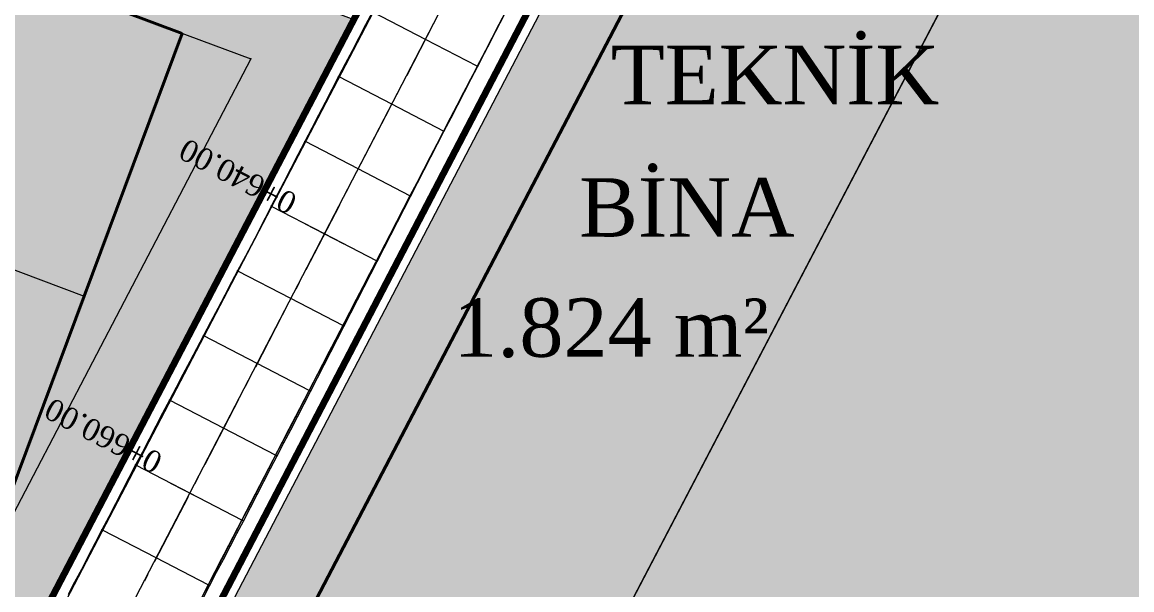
# Model space of a CAD drawing. Header units: metres. Extents: x 478603 to 489313, y 4282657 to 4289463.
# Drawn here: x 479184.7 to 479260.7, y 4286527.1 to 4286565.9 of the extents above; entities that cross this region are included whole.
import ezdxf

# ---------------------------------------------------------------- set-up
doc = ezdxf.new("R2010")
doc.units = ezdxf.units.M
for name, color, linetype, lineweight in [('ADAKENARI', 18, 'Continuous', 0), ('DEGER', 18, 'Continuous', 20), ('EKS_2', 5, 'Continuous', 0), ('EKSENLER', 3, 'Continuous', 0), ('HDA_2', 30, 'Continuous', 0), ('HDO_2', 30, 'Continuous', 0), ('ISLETME', 18, 'Continuous', 20), ('KALDIRIM', 11, 'Continuous', 0), ('KDA_2', 150, 'Continuous', 20), ('KYA_2', 1, 'Continuous', 20), ('KYO_2', 1, 'Continuous', 20), ('MUSTEMILAT_CIZGISI', 18, 'Continuous', 50), ('PARSEL_ALAN', 254, 'Continuous', 0), ('PARSEL_SERA_ALAN', 9, 'Continuous', 40), ('PL_ALİNMAN', 1, 'Continuous', 0), ('PL_ENKESIT', 1, 'Continuous', 0), ('PL_KM', 4, 'Continuous', 0), ('PL_KMYAZI', 30, 'Continuous', 0), ('RAKORDMAN', 3, 'Continuous', 0), ('SEV_KYA_HDA', 3, 'Continuous', 0), ('SEV_KYO_HDO', 3, 'Continuous', 0), ('SEV_YKA_KDA', 3, 'Continuous', 0), ('SNR_YAPIYAK', 18, 'Continuous', 0), ('YKA_2', 33, 'Continuous', 0), ('YKO_2', 33, 'Continuous', 0)]:
    doc.layers.add(name, color=color, linetype=linetype, lineweight=lineweight)
doc.styles.get("Standard").update_dxf_attribs({"font": 'times.ttf'})

msp = doc.modelspace()

# ---------------------------------------------------------------- hatches: boundary and pattern name
at = {"layer": 'PARSEL_ALAN'}
for points in [[(479298.515, 4286716.47), (479302.236, 4286717.242), (479338.767, 4286687.674), (479363.604, 4286670.687), (479498.888, 4286577.307), (479499.968, 4286572.944), (479473.928, 4286523.091), (479464.491, 4286514.43), (479452.192, 4286504.422), (479445.649, 4286482.017), (479417.179, 4286482.509), (479348.224, 4286483.702), (479307.462, 4286488.78), (479198.426, 4286501.743), (479189.287, 4286507.41)], [(479207.44, 4286566.13), (479137.704, 4286432.587), (479021.491, 4286449.647), (479026.927, 4286457.805), (479035.043, 4286483.95), (479035.953, 4286493.044), (479037.74, 4286508.087), (479042.143, 4286528.803), (479045.592, 4286537.407), (479049.679, 4286545.627), (479060.254, 4286563.671), (479071.305, 4286583.749), (479075.744, 4286593.771), (479078.162, 4286600.407), (479082.161, 4286608.363), (479082.258, 4286609.95), (479080.983, 4286612.236), (479078.522, 4286614.302)]]:
    msp.add_hatch(color=256, dxfattribs=at).paths.add_polyline_path(points)
at = {"layer": 'PARSEL_SERA_ALAN'}
for points in [[(479294.518, 4286698.023), (479379.604, 4286653.568), (479377.289, 4286649.136), (479411.324, 4286631.354), (479409.008, 4286626.922), (479443.043, 4286609.14), (479440.727, 4286604.709), (479474.762, 4286586.926), (479472.447, 4286582.495), (479489.464, 4286573.604), (479461.679, 4286520.425), (479453.171, 4286524.87), (479434.648, 4286489.417), (479426.139, 4286493.863), (479423.824, 4286489.431), (479415.315, 4286493.877), (479413, 4286489.445), (479404.491, 4286493.891), (479402.176, 4286489.459), (479393.667, 4286493.905), (479391.352, 4286489.473), (479382.843, 4286493.919), (479380.527, 4286489.487), (479372.019, 4286493.933), (479369.703, 4286489.501), (479361.195, 4286493.947), (479358.879, 4286489.515), (479350.371, 4286493.961), (479348.055, 4286489.529), (479331.038, 4286498.42), (479328.723, 4286493.988), (479320.214, 4286498.434), (479317.899, 4286494.002), (479309.39, 4286498.448), (479307.075, 4286494.016), (479290.057, 4286502.907), (479287.742, 4286498.476), (479279.233, 4286502.921), (479276.918, 4286498.49), (479259.901, 4286507.381), (479257.585, 4286502.949), (479249.077, 4286507.395), (479246.761, 4286502.963), (479238.252, 4286507.409), (479235.937, 4286502.977), (479218.92, 4286511.868), (479216.604, 4286507.437), (479208.096, 4286511.882), (479199.587, 4286516.328)], [(479195.704, 4286565.178), (479182.264, 4286529.207), (479177.58, 4286530.957), (479164.139, 4286494.986), (479159.455, 4286496.736), (479146.015, 4286460.765), (479141.331, 4286462.515), (479134.61, 4286444.53), (479120.559, 4286449.78), (479117.199, 4286440.788), (479075.046, 4286456.538), (479071.685, 4286447.546), (479034.216, 4286461.547), (479047.657, 4286497.517), (479042.973, 4286499.268), (479053.054, 4286526.246), (479048.37, 4286527.996), (479051.73, 4286536.989), (479056.414, 4286535.238), (479066.494, 4286562.217), (479071.178, 4286560.467), (479087.979, 4286605.43)]]:
    msp.add_hatch(color=256, dxfattribs=at).paths.add_polyline_path(points)

# ---------------------------------------------------------------- linework, layer by layer
at = {"layer": 'ADAKENARI', "lineweight": 100}
for p, q in [((479405.087, 4286944.623), (479137.704, 4286432.587)), ((479164.565, 4286461.555), (479297.759, 4286717.083))]:
    msp.add_line(p, q, dxfattribs=at)
at = {"layer": 'EKS_2'}
for p in [(479212.345, 4286564.768, 920.97), (479210.043, 4286560.33, 921.049), (479207.74, 4286555.892, 921.129), (479205.438, 4286551.453, 921.208), (479203.135, 4286547.015, 921.288), (479200.833, 4286542.576, 921.367), (479198.531, 4286538.138, 921.446), (479196.228, 4286533.7, 921.526), (479193.926, 4286529.261, 921.605)]:
    msp.add_point(p, dxfattribs=at)
at = {"layer": 'EKSENLER'}
msp.add_line((479143.934, 4286432.894), (479292.801, 4286719.862), dxfattribs=at)
at = {"layer": 'HDA_2'}
msp.add_polyline3d([(479199.784, 4286549.471, 921.289), (479199.49, 4286548.906, 921.237), (479199.028, 4286548.019, 921.253), (479198.565, 4286547.133, 921.269), (479198.102, 4286546.246, 921.285), (479197.639, 4286545.36, 921.301), (479197.177, 4286544.473, 921.317), (479196.714, 4286543.587, 921.333), (479196.251, 4286542.7, 921.349), (479195.788, 4286541.814, 921.365), (479195.326, 4286540.927, 921.38), (479194.863, 4286540.041, 921.396), (479194.4, 4286539.154, 921.412), (479193.937, 4286538.268, 921.428), (479193.475, 4286537.381, 921.444), (479193.012, 4286536.495, 921.46), (479192.549, 4286535.608, 921.476), (479192.086, 4286534.722, 921.492), (479191.623, 4286533.835, 921.507), (479191.161, 4286532.949, 921.523), (479190.698, 4286532.062, 921.539), (479190.235, 4286531.176, 921.555), (479189.772, 4286530.289, 921.571), (479189.31, 4286529.403, 921.587), (479188.847, 4286528.517, 921.603), (479188.384, 4286527.63, 921.619), (479187.921, 4286526.744, 921.634)], dxfattribs=at)
for p in [(479199.49, 4286548.906, 921.237), (479197.177, 4286544.473, 921.317), (479194.863, 4286540.041, 921.396), (479192.549, 4286535.608, 921.476), (479190.235, 4286531.176, 921.555)]:
    msp.add_point(p, dxfattribs=at)
at = {"layer": 'HDO_2'}
msp.add_polyline3d([(479216.939, 4286564.916, 920.949), (479215.905, 4286562.922, 920.92), (479215.444, 4286562.034, 920.936), (479214.984, 4286561.146, 920.952), (479214.523, 4286560.259, 920.968), (479214.063, 4286559.371, 920.983), (479213.602, 4286558.483, 920.999), (479213.142, 4286557.596, 921.015), (479212.681, 4286556.708, 921.031), (479212.221, 4286555.82, 921.047), (479211.76, 4286554.933, 921.063), (479211.3, 4286554.045, 921.079), (479210.839, 4286553.157, 921.095), (479210.379, 4286552.27, 921.11), (479209.918, 4286551.382, 921.126), (479209.458, 4286550.494, 921.142), (479208.997, 4286549.607, 921.158), (479208.537, 4286548.719, 921.174), (479208.076, 4286547.831, 921.19), (479207.616, 4286546.944, 921.206), (479207.155, 4286546.056, 921.222), (479206.695, 4286545.168, 921.237), (479206.234, 4286544.281, 921.253), (479205.774, 4286543.393, 921.269), (479205.314, 4286542.505, 921.285), (479204.853, 4286541.618, 921.301), (479204.393, 4286540.73, 921.317), (479203.932, 4286539.842, 921.333), (479203.472, 4286538.955, 921.349), (479203.011, 4286538.067, 921.365), (479202.551, 4286537.179, 921.38), (479202.09, 4286536.292, 921.396), (479201.63, 4286535.404, 921.412), (479201.169, 4286534.516, 921.428), (479200.709, 4286533.629, 921.444), (479200.248, 4286532.741, 921.46), (479199.788, 4286531.853, 921.476), (479199.327, 4286530.966, 921.492), (479198.867, 4286530.078, 921.507), (479198.406, 4286529.19, 921.523), (479197.946, 4286528.303, 921.539), (479197.485, 4286527.415, 921.555), (479197.025, 4286526.527, 921.571)], dxfattribs=at)
for p in [(479215.905, 4286562.922, 920.92), (479213.602, 4286558.483, 920.999), (479211.3, 4286554.045, 921.079), (479208.997, 4286549.607, 921.158), (479206.695, 4286545.168, 921.237), (479204.393, 4286540.73, 921.317), (479202.09, 4286536.292, 921.396), (479199.788, 4286531.853, 921.476), (479197.485, 4286527.415, 921.555)]:
    msp.add_point(p, dxfattribs=at)
at = {"layer": 'ISLETME'}
for p, q in [((479199.587, 4286516.328), (479243.579, 4286600.528)), ((479260.597, 4286591.637), (479216.604, 4286507.437)), ((479195.704, 4286565.178), (479130.132, 4286589.679)), ((479123.412, 4286571.694), (479188.984, 4286547.192)), ((479188.984, 4286547.192), (479195.704, 4286565.178))]:
    msp.add_line(p, q, dxfattribs=at)
at = {"layer": 'KALDIRIM'}
for p, q in [((479491.757, 4287108.732), (479141.95, 4286438.657)), ((479164.189, 4286463.251), (479296.373, 4286718.061))]:
    msp.add_line(p, q, dxfattribs=at)
at = {"layer": 'KDA_2'}
msp.add_polyline3d([(479208.714, 4286566.652, 920.043), (479208.251, 4286565.765, 920.073), (479207.789, 4286564.877, 920.103), (479207.326, 4286563.99, 920.133), (479206.864, 4286563.103, 920.163), (479206.403, 4286562.218, 920.192), (479205.943, 4286561.335, 920.24), (479205.485, 4286560.454, 920.288), (479205.025, 4286559.571, 920.336), (479204.564, 4286558.683, 920.384), (479204.096, 4286557.782, 920.433), (479203.617, 4286556.857, 920.524), (479203.133, 4286555.923, 920.616), (479202.655, 4286555, 920.708), (479202.198, 4286554.115, 920.795), (479201.798, 4286553.341, 920.872), (479201.506, 4286552.772, 920.967), (479201.272, 4286552.314, 921.044), (479201.059, 4286551.896, 921.114), (479200.855, 4286551.494, 921.182), (479200.652, 4286551.096, 921.248)], dxfattribs=at)
for p in [(479206.403, 4286562.218, 920.192), (479204.096, 4286557.782, 920.433), (479201.798, 4286553.341, 920.872)]:
    msp.add_point(p, dxfattribs=at)
at = {"layer": 'KYA_2'}
msp.add_polyline3d([(479200.652, 4286551.096, 921.248), (479200.446, 4286550.71, 921.258), (479200.237, 4286550.32, 921.268), (479200.021, 4286549.915, 921.278), (479199.782, 4286549.468, 921.289), (479199.485, 4286548.909, 921.303), (479199.078, 4286548.141, 921.363), (479198.612, 4286547.26, 921.432), (479198.125, 4286546.34, 921.505), (479197.633, 4286545.41, 921.578), (479197.147, 4286544.489, 921.65), (479196.673, 4286543.589, 921.695), (479196.208, 4286542.704, 921.739), (479195.745, 4286541.823, 921.783), (479195.283, 4286540.944, 921.826), (479194.821, 4286540.063, 921.87), (479194.358, 4286539.178, 921.883), (479193.896, 4286538.291, 921.896), (479193.433, 4286537.404, 921.909), (479192.97, 4286536.516, 921.922), (479192.508, 4286535.63, 921.935), (479192.047, 4286534.744, 921.94), (479191.586, 4286533.86, 921.946), (479191.125, 4286532.975, 921.952), (479190.663, 4286532.087, 921.957), (479190.199, 4286531.195, 921.963), (479189.73, 4286530.292, 921.945), (479189.26, 4286529.385, 921.928), (479188.792, 4286528.483, 921.91), (479188.334, 4286527.596, 921.893), (479187.9, 4286526.755, 921.877)], dxfattribs=at)
for p in [(479199.485, 4286548.909, 921.303), (479197.147, 4286544.489, 921.65), (479194.821, 4286540.063, 921.87), (479192.508, 4286535.63, 921.935), (479190.199, 4286531.195, 921.963)]:
    msp.add_point(p, dxfattribs=at)
at = {"layer": 'KYO_2'}
msp.add_polyline3d([(479217.714, 4286566.423, 920.913), (479217.264, 4286565.549, 920.934), (479216.815, 4286564.674, 920.955), (479216.364, 4286563.797, 920.976), (479215.912, 4286562.918, 920.997), (479215.455, 4286562.033, 921.036), (479214.997, 4286561.144, 921.076), (479214.538, 4286560.254, 921.115), (479214.078, 4286559.364, 921.154), (479213.619, 4286558.474, 921.194), (479213.161, 4286557.585, 921.24), (479212.703, 4286556.696, 921.286), (479212.245, 4286555.807, 921.332), (479211.788, 4286554.918, 921.378), (479211.33, 4286554.029, 921.424), (479210.874, 4286553.14, 921.484), (479210.417, 4286552.25, 921.543), (479209.96, 4286551.36, 921.603), (479209.504, 4286550.47, 921.662), (479209.047, 4286549.581, 921.722), (479208.591, 4286548.691, 921.783), (479208.134, 4286547.801, 921.845), (479207.678, 4286546.911, 921.906), (479207.222, 4286546.022, 921.967), (479206.765, 4286545.132, 922.029), (479206.309, 4286544.242, 922.088), (479205.853, 4286543.352, 922.147), (479205.396, 4286542.462, 922.206), (479204.939, 4286541.573, 922.265), (479204.482, 4286540.684, 922.324), (479204.023, 4286539.795, 922.348), (479203.563, 4286538.907, 922.373), (479203.103, 4286538.019, 922.398), (479202.643, 4286537.131, 922.423), (479202.183, 4286536.243, 922.447), (479201.724, 4286535.355, 922.468), (479201.264, 4286534.467, 922.488), (479200.804, 4286533.579, 922.509), (479200.344, 4286532.691, 922.53), (479199.883, 4286531.804, 922.55), (479199.421, 4286530.917, 922.543), (479198.959, 4286530.03, 922.535), (479198.496, 4286529.144, 922.528), (479198.033, 4286528.257, 922.521), (479197.57, 4286527.371, 922.513), (479197.108, 4286526.484, 922.505)], dxfattribs=at)
for p in [(479215.912, 4286562.918, 920.997), (479213.619, 4286558.474, 921.194), (479211.33, 4286554.029, 921.424), (479209.047, 4286549.581, 921.722), (479206.765, 4286545.132, 922.029), (479204.482, 4286540.684, 922.324), (479202.183, 4286536.243, 922.447), (479199.883, 4286531.804, 922.55), (479197.57, 4286527.371, 922.513)]:
    msp.add_point(p, dxfattribs=at)
at = {"layer": 'MUSTEMILAT_CIZGISI', "lineweight": 13}
msp.add_polyline3d([(479243.579, 4286600.528, 0), (479199.587, 4286516.328, 0), (479216.604, 4286507.437, 0), (479260.597, 4286591.637, 0), (479243.579, 4286600.528, 0)], close=True, dxfattribs=at)
at = {"layer": 'PARSEL_ALAN'}
for points in [[(479298.515, 4286716.47, 921.094), (479302.236, 4286717.242, 919.873), (479338.767, 4286687.674, 924.909), (479363.604, 4286670.687, 927.047), (479498.888, 4286577.307, 935.494), (479499.968, 4286572.944, 935.676), (479473.928, 4286523.091, 935.649), (479464.491, 4286514.43, 935.434), (479452.192, 4286504.422, 935.044), (479445.649, 4286482.017, 935.051), (479417.179, 4286482.509, 933.671), (479348.224, 4286483.702, 930.256), (479307.462, 4286488.78, 928.1), (479198.426, 4286501.743, 922.102), (479189.287, 4286507.41, 921.584), (479298.515, 4286716.47, 921.094)], [(479298.515, 4286716.47, 0), (479302.236, 4286717.242, 0), (479338.767, 4286687.674, 0), (479363.604, 4286670.687, 0), (479498.888, 4286577.307, 0), (479499.968, 4286572.944, 0), (479473.928, 4286523.091, 0), (479464.491, 4286514.43, 0), (479452.192, 4286504.422, 0), (479445.649, 4286482.017, 0), (479417.179, 4286482.509, 0), (479348.224, 4286483.702, 0), (479307.462, 4286488.78, 0), (479198.426, 4286501.743, 0), (479189.287, 4286507.41, 0), (479298.515, 4286716.47, 0)], [(479207.44, 4286566.13, 919.99), (479137.704, 4286432.587, 923.135), (479021.491, 4286449.647, 917.101), (479026.927, 4286457.805, 916.778), (479035.043, 4286483.95, 916.829), (479035.953, 4286493.044, 916.839), (479037.74, 4286508.087, 917.262), (479042.143, 4286528.803, 917.125), (479045.592, 4286537.407, 917.01), (479049.679, 4286545.627, 916.533), (479060.254, 4286563.671, 914.691), (479071.305, 4286583.749, 911.09), (479075.744, 4286593.771, 909.858), (479078.162, 4286600.407, 909.023), (479082.161, 4286608.363, 907.721), (479082.258, 4286609.95, 907.555), (479080.983, 4286612.236, 907.227), (479078.522, 4286614.302, 906.873), (479207.44, 4286566.13, 919.99)], [(479207.44, 4286566.13, 0), (479137.704, 4286432.587, 0), (479021.491, 4286449.647, 0), (479026.927, 4286457.805, 0), (479035.043, 4286483.95, 0), (479035.953, 4286493.044, 0), (479037.74, 4286508.087, 0), (479042.143, 4286528.803, 0), (479045.592, 4286537.407, 0), (479049.679, 4286545.627, 0), (479060.254, 4286563.671, 0), (479071.305, 4286583.749, 0), (479075.744, 4286593.771, 0), (479078.162, 4286600.407, 0), (479082.161, 4286608.363, 0), (479082.258, 4286609.95, 0), (479080.983, 4286612.236, 0), (479078.522, 4286614.302, 0), (479207.44, 4286566.13, 0)]]:
    msp.add_polyline3d(points, close=True, dxfattribs=at)
at = {"layer": 'PARSEL_SERA_ALAN'}
msp.add_polyline3d([(479307.075, 4286494.016, 0), (479290.057, 4286502.907, 0), (479287.742, 4286498.476, 0), (479279.233, 4286502.921, 0), (479276.918, 4286498.49, 0), (479259.901, 4286507.381, 0), (479257.585, 4286502.949, 0), (479249.077, 4286507.395, 0), (479246.761, 4286502.963, 0), (479238.252, 4286507.409, 0), (479235.937, 4286502.977, 0), (479218.92, 4286511.868, 0), (479216.604, 4286507.437, 0), (479208.096, 4286511.882, 0), (479199.587, 4286516.328, 0), (479294.518, 4286698.023, 0), (479294.518, 4286698.023, 0), (479379.604, 4286653.568, 0)], dxfattribs=at)
msp.add_polyline3d([(479307.075, 4286494.016, 0), (479290.057, 4286502.907, 0), (479287.742, 4286498.476, 0), (479279.233, 4286502.921, 0), (479276.918, 4286498.49, 0), (479259.901, 4286507.381, 0), (479257.585, 4286502.949, 0), (479249.077, 4286507.395, 0), (479246.761, 4286502.963, 0), (479238.252, 4286507.409, 0), (479235.937, 4286502.977, 0), (479218.92, 4286511.868, 0), (479216.604, 4286507.437, 0), (479208.096, 4286511.882, 0), (479199.587, 4286516.328, 0), (479294.518, 4286698.023, 0), (479294.518, 4286698.023, 0), (479379.604, 4286653.568, 0)], dxfattribs=at)
msp.add_polyline3d([(479195.704, 4286565.178, 0), (479182.264, 4286529.207, 0), (479177.58, 4286530.957, 0), (479164.139, 4286494.986, 0), (479159.455, 4286496.736, 0), (479146.015, 4286460.765, 0), (479141.331, 4286462.515, 0), (479134.61, 4286444.53, 0), (479120.559, 4286449.78, 0), (479117.199, 4286440.788, 0), (479075.046, 4286456.538, 0), (479071.685, 4286447.546, 0), (479034.216, 4286461.547, 0), (479047.657, 4286497.517, 0), (479042.973, 4286499.268, 0), (479053.054, 4286526.246, 0), (479048.37, 4286527.996, 0), (479051.73, 4286536.989, 0), (479056.414, 4286535.238, 0), (479066.494, 4286562.217, 0), (479071.178, 4286560.467, 0), (479087.979, 4286605.43, 0), (479195.704, 4286565.178, 0)], close=True, dxfattribs=at)
msp.add_polyline3d([(479195.704, 4286565.178, 0), (479182.264, 4286529.207, 0), (479177.58, 4286530.957, 0), (479164.139, 4286494.986, 0), (479159.455, 4286496.736, 0), (479146.015, 4286460.765, 0), (479141.331, 4286462.515, 0), (479134.61, 4286444.53, 0), (479120.559, 4286449.78, 0), (479117.199, 4286440.788, 0), (479075.046, 4286456.538, 0), (479071.685, 4286447.546, 0), (479034.216, 4286461.547, 0), (479047.657, 4286497.517, 0), (479042.973, 4286499.268, 0), (479053.054, 4286526.246, 0), (479048.37, 4286527.996, 0), (479051.73, 4286536.989, 0), (479056.414, 4286535.238, 0), (479066.494, 4286562.217, 0), (479071.178, 4286560.467, 0), (479087.979, 4286605.43, 0), (479195.704, 4286565.178, 0)], close=True, dxfattribs=at)
at = {"layer": 'PL_ALİNMAN'}
for p, q in [((479213.368, 4286566.74), (479211.065, 4286562.301)), ((479210.605, 4286561.414), (479210.375, 4286560.97)), ((479209.914, 4286560.082), (479207.612, 4286555.644)), ((479207.151, 4286554.756), (479206.921, 4286554.312)), ((479206.461, 4286553.425), (479204.158, 4286548.986)), ((479203.698, 4286548.099), (479203.467, 4286547.655)), ((479203.007, 4286546.767), (479200.704, 4286542.329)), ((479200.244, 4286541.441), (479200.014, 4286540.997)), ((479199.553, 4286540.11), (479197.251, 4286535.671)), ((479196.79, 4286534.784), (479196.56, 4286534.34)), ((479196.1, 4286533.452), (479193.797, 4286529.014)), ((479193.337, 4286528.126), (479193.107, 4286527.682))]:
    msp.add_line(p, q, dxfattribs=at)
at = {"layer": 'PL_ENKESIT'}
for points in [[(479215.912, 4286562.918, 920.997), (479215.905, 4286562.922, 920.92), (479215.896, 4286562.926, 920.97), (479212.345, 4286564.768, 920.97), (479208.755, 4286566.631, 920.97), (479208.714, 4286566.652, 920.043)], [(479213.619, 4286558.474, 921.194), (479213.602, 4286558.483, 920.999), (479213.593, 4286558.488, 921.049), (479210.043, 4286560.33, 921.049), (479206.441, 4286562.198, 921.049), (479206.403, 4286562.218, 920.192)], [(479211.33, 4286554.029, 921.424), (479211.3, 4286554.045, 921.079), (479211.291, 4286554.05, 921.129), (479207.74, 4286555.892, 921.129), (479204.127, 4286557.766, 921.129), (479204.096, 4286557.782, 920.433)], [(479209.047, 4286549.581, 921.722), (479208.997, 4286549.607, 921.158), (479208.989, 4286549.611, 921.208), (479205.438, 4286551.453, 921.208), (479201.813, 4286553.333, 921.208), (479201.798, 4286553.341, 920.872)], [(479206.765, 4286545.132, 922.029), (479206.695, 4286545.168, 921.237), (479206.686, 4286545.173, 921.288), (479203.135, 4286547.015, 921.288), (479199.499, 4286548.901, 921.288), (479199.49, 4286548.906, 921.237), (479199.485, 4286548.909, 921.303)], [(479204.482, 4286540.684, 922.324), (479204.393, 4286540.73, 921.317), (479204.384, 4286540.735, 921.367), (479200.833, 4286542.576, 921.367), (479197.186, 4286544.469, 921.367), (479197.177, 4286544.473, 921.317), (479197.147, 4286544.489, 921.65)], [(479202.183, 4286536.243, 922.447), (479202.09, 4286536.292, 921.396), (479202.081, 4286536.296, 921.446), (479198.531, 4286538.138, 921.446), (479194.872, 4286540.036, 921.446), (479194.863, 4286540.041, 921.396), (479194.821, 4286540.063, 921.87)], [(479199.883, 4286531.804, 922.55), (479199.788, 4286531.853, 921.476), (479199.779, 4286531.858, 921.526), (479196.228, 4286533.7, 921.526), (479192.558, 4286535.604, 921.526), (479192.549, 4286535.608, 921.476), (479192.508, 4286535.63, 921.935)], [(479197.57, 4286527.371, 922.513), (479197.485, 4286527.415, 921.555), (479197.476, 4286527.42, 921.605), (479193.926, 4286529.261, 921.605), (479190.244, 4286531.171, 921.605), (479190.235, 4286531.176, 921.555), (479190.199, 4286531.195, 921.963)]]:
    msp.add_polyline3d(points, dxfattribs=at)
at = {"layer": 'PL_KM'}
for p, q in [((479204.106, 4286552.144), (479206.769, 4286550.762)), ((479194.897, 4286534.391), (479197.56, 4286533.009))]:
    msp.add_line(p, q, dxfattribs=at)
at = {"layer": 'RAKORDMAN'}
for p, q in [((479252.104, 4286632.724, 922.656), (479198.875, 4286530.115, 921.26)), ((479231.221, 4286609.66, 919.99), (479159.211, 4286471.721, 921.31)), ((479198.875, 4286530.115, 921.26), (479166.09, 4286466.915, 922.014))]:
    msp.add_line(p, q, dxfattribs=at)
at = {"layer": 'SEV_KYA_HDA'}
for p, q in [((479199.017, 4286548.025, 921.372), (479199.022, 4286548.022, 921.313)), ((479198.081, 4286546.257, 921.511), (479198.102, 4286546.246, 921.285)), ((479197.147, 4286544.489, 921.65), (479197.162, 4286544.481, 921.483)), ((479196.215, 4286542.719, 921.738), (479196.251, 4286542.7, 921.349)), ((479195.285, 4286540.948, 921.826), (479195.305, 4286540.938, 921.603)), ((479194.358, 4286539.176, 921.883), (479194.4, 4286539.154, 921.412)), ((479193.433, 4286537.403, 921.909), (479193.454, 4286537.392, 921.676)), ((479192.508, 4286535.63, 921.935), (479192.549, 4286535.608, 921.476)), ((479191.584, 4286533.856, 921.946), (479191.604, 4286533.846, 921.727)), ((479190.66, 4286532.082, 921.957), (479190.698, 4286532.062, 921.539)), ((479189.738, 4286530.307, 921.946), (479189.755, 4286530.298, 921.758)), ((479188.818, 4286528.532, 921.911), (479188.847, 4286528.517, 921.603))]:
    msp.add_line(p, q, dxfattribs=at)
at = {"layer": 'SEV_KYO_HDO'}
for p, q in [((479216.369, 4286563.807, 920.976), (479216.365, 4286563.809, 920.933)), ((479215.453, 4286562.029, 921.036), (479215.449, 4286562.032, 920.986)), ((479214.536, 4286560.252, 921.115), (479214.523, 4286560.259, 920.968)), ((479213.619, 4286558.474, 921.194), (479213.611, 4286558.479, 921.096)), ((479212.703, 4286556.696, 921.286), (479212.681, 4286556.708, 921.031)), ((479211.788, 4286554.918, 921.378), (479211.774, 4286554.925, 921.22)), ((479210.874, 4286553.14, 921.484), (479210.839, 4286553.157, 921.095)), ((479209.96, 4286551.36, 921.603), (479209.939, 4286551.371, 921.365)), ((479209.047, 4286549.581, 921.722), (479208.997, 4286549.607, 921.158)), ((479208.134, 4286547.801, 921.845), (479208.105, 4286547.816, 921.517)), ((479207.222, 4286546.022, 921.967), (479207.155, 4286546.056, 921.222)), ((479206.309, 4286544.242, 922.088), (479206.272, 4286544.261, 921.671)), ((479205.396, 4286542.462, 922.206), (479205.314, 4286542.505, 921.285)), ((479204.482, 4286540.684, 922.324), (479204.437, 4286540.707, 921.82)), ((479203.563, 4286538.907, 922.373), (479203.472, 4286538.955, 921.349)), ((479202.643, 4286537.131, 922.423), (479202.597, 4286537.155, 921.901)), ((479201.724, 4286535.355, 922.468), (479201.63, 4286535.404, 921.412)), ((479200.804, 4286533.579, 922.509), (479200.756, 4286533.604, 921.976)), ((479199.883, 4286531.804, 922.55), (479199.788, 4286531.853, 921.476)), ((479198.959, 4286530.03, 922.535), (479198.913, 4286530.054, 922.021)), ((479198.033, 4286528.257, 922.521), (479197.946, 4286528.303, 921.539))]:
    msp.add_line(p, q, dxfattribs=at)
at = {"layer": 'SEV_YKA_KDA'}
for p, q in [((479208.292, 4286565.744, 920.986), (479208.272, 4286565.755, 920.529)), ((479207.366, 4286563.971, 921.018), (479207.327, 4286563.992, 920.133)), ((479206.441, 4286562.198, 921.049), (479206.422, 4286562.208, 920.621)), ((479205.515, 4286560.425, 921.081), (479205.48, 4286560.444, 920.289)), ((479204.59, 4286558.652, 921.113), (479204.573, 4286558.661, 920.749)), ((479203.664, 4286556.879, 921.145), (479203.636, 4286556.894, 920.52)), ((479202.738, 4286555.107, 921.176), (479202.727, 4286555.112, 920.936)), ((479201.813, 4286553.333, 921.208), (479201.798, 4286553.341, 920.872)), ((479200.892, 4286551.558, 921.24), (479200.89, 4286551.559, 921.205))]:
    msp.add_line(p, q, dxfattribs=at)
at = {"layer": 'SNR_YAPIYAK'}
for p, q in [((479195.869, 4286509.212, 923.247), (479301.507, 4286711.4, 923.247)), ((479086.551, 4286605.964, 907.297), (479200.388, 4286563.428, 907.297)), ((479200.388, 4286563.428, 907.297), (479134.916, 4286438.049, 907.297))]:
    msp.add_line(p, q, dxfattribs=at)
msp.add_point((479200.388, 4286563.428, 919.99), dxfattribs=at)
msp.add_point((479200.388, 4286563.428, 919.99), dxfattribs=at)
at = {"layer": 'YKA_2'}
msp.add_polyline3d([(479208.755, 4286566.631, 920.97), (479208.292, 4286565.744, 920.986), (479207.829, 4286564.857, 921.002), (479207.366, 4286563.97, 921.018), (479206.903, 4286563.083, 921.034), (479206.441, 4286562.198, 921.049), (479205.98, 4286561.316, 921.065), (479205.52, 4286560.434, 921.081), (479205.059, 4286559.551, 921.097), (479204.596, 4286558.664, 921.113), (479204.127, 4286557.766, 921.129), (479203.647, 4286556.847, 921.145), (479203.163, 4286555.92, 921.162), (479202.684, 4286555.003, 921.178), (479202.223, 4286554.119, 921.194), (479201.813, 4286553.333, 921.208), (479201.498, 4286552.728, 921.219), (479201.238, 4286552.226, 921.228), (479201.004, 4286551.774, 921.236), (479200.798, 4286551.376, 921.243), (479200.652, 4286551.096, 921.248), (479200.616, 4286551.026, 921.248), (479200.636, 4286551.063, 921.248), (479200.67, 4286551.127, 921.248), (479200.689, 4286551.165, 921.248), (479200.652, 4286551.096, 921.248), (479200.509, 4286550.824, 921.253), (479200.305, 4286550.435, 921.26), (479200.072, 4286549.993, 921.268), (479199.813, 4286549.499, 921.277), (479199.499, 4286548.901, 921.288), (479199.089, 4286548.116, 921.302), (479198.628, 4286547.232, 921.317), (479198.149, 4286546.314, 921.334), (479197.665, 4286545.387, 921.35), (479197.186, 4286544.469, 921.367), (479196.716, 4286543.569, 921.383), (479196.253, 4286542.682, 921.399), (479195.793, 4286541.8, 921.415), (479195.332, 4286540.919, 921.43), (479194.872, 4286540.036, 921.446), (479194.41, 4286539.151, 921.462), (479193.947, 4286538.265, 921.478), (479193.484, 4286537.378, 921.494), (479193.021, 4286536.49, 921.51), (479192.558, 4286535.604, 921.526), (479192.096, 4286534.718, 921.542), (479191.633, 4286533.833, 921.557), (479191.171, 4286532.947, 921.573), (479190.708, 4286532.061, 921.589), (479190.244, 4286531.171, 921.605), (479189.777, 4286530.277, 921.621), (479189.308, 4286529.38, 921.637), (479188.841, 4286528.486, 921.653), (479188.379, 4286527.6, 921.669), (479187.93, 4286526.739, 921.684)], dxfattribs=at)
for p in [(479206.441, 4286562.198, 921.049), (479204.127, 4286557.766, 921.129), (479201.813, 4286553.333, 921.208), (479199.499, 4286548.901, 921.288), (479197.186, 4286544.469, 921.367), (479194.872, 4286540.036, 921.446), (479192.558, 4286535.604, 921.526), (479190.244, 4286531.171, 921.605)]:
    msp.add_point(p, dxfattribs=at)
at = {"layer": 'YKO_2'}
msp.add_polyline3d([(479217.828, 4286566.651, 920.903), (479217.378, 4286565.784, 920.919), (479216.889, 4286564.84, 920.936), (479216.388, 4286563.876, 920.953), (479215.896, 4286562.926, 920.97), (479215.422, 4286562.013, 920.986), (479214.961, 4286561.125, 921.002), (479214.505, 4286560.245, 921.018), (479214.05, 4286559.368, 921.034), (479213.593, 4286558.488, 921.049), (479213.135, 4286557.603, 921.065), (479212.674, 4286556.716, 921.081), (479212.213, 4286555.827, 921.097), (479211.752, 4286554.938, 921.113), (479211.291, 4286554.05, 921.129), (479210.83, 4286553.162, 921.145), (479210.37, 4286552.274, 921.161), (479209.909, 4286551.386, 921.176), (479209.449, 4286550.499, 921.192), (479208.989, 4286549.611, 921.208), (479208.528, 4286548.724, 921.224), (479208.068, 4286547.836, 921.24), (479207.607, 4286546.948, 921.256), (479207.147, 4286546.061, 921.272), (479206.686, 4286545.173, 921.288), (479206.226, 4286544.285, 921.303), (479205.765, 4286543.398, 921.319), (479205.305, 4286542.51, 921.335), (479204.844, 4286541.622, 921.351), (479204.384, 4286540.735, 921.367), (479203.923, 4286539.847, 921.383), (479203.463, 4286538.959, 921.399), (479203.002, 4286538.072, 921.415), (479202.542, 4286537.184, 921.43), (479202.081, 4286536.296, 921.446), (479201.621, 4286535.409, 921.462), (479201.16, 4286534.521, 921.478), (479200.7, 4286533.633, 921.494), (479200.239, 4286532.746, 921.51), (479199.779, 4286531.858, 921.526), (479199.318, 4286530.97, 921.542), (479198.858, 4286530.083, 921.557), (479198.397, 4286529.195, 921.573), (479197.937, 4286528.307, 921.589), (479197.476, 4286527.42, 921.605), (479197.016, 4286526.532, 921.621)], dxfattribs=at)
for p in [(479215.896, 4286562.926, 920.97), (479213.593, 4286558.488, 921.049), (479211.291, 4286554.05, 921.129), (479208.989, 4286549.611, 921.208), (479206.686, 4286545.173, 921.288), (479204.384, 4286540.735, 921.367), (479202.081, 4286536.296, 921.446), (479199.779, 4286531.858, 921.526), (479197.476, 4286527.42, 921.605)]:
    msp.add_point(p, dxfattribs=at)

# ---------------------------------------------------------------- texts
at = {"layer": 'DEGER'}
for s, p in [('TEKNİK', (479225.045, 4286560.327)), ('BİNA', (479222.866, 4286551.259))]:
    msp.add_text(s, height=4, dxfattribs=at).set_placement(p)
at = {"layer": 'DEGER', "lineweight": 13}
msp.add_text('1.824 m²', height=4, dxfattribs=at).set_placement((479214.247, 4286543.035))
at = {"layer": 'PL_KMYAZI'}
for s, p in [('0+640.00', (479203.687, 4286554.051)), ('0+660.00', (479194.478, 4286536.298))]:
    msp.add_text(s, height=1.5, rotation=512.58171, dxfattribs=at).set_placement(p)

doc.saveas('drawing.dxf')
